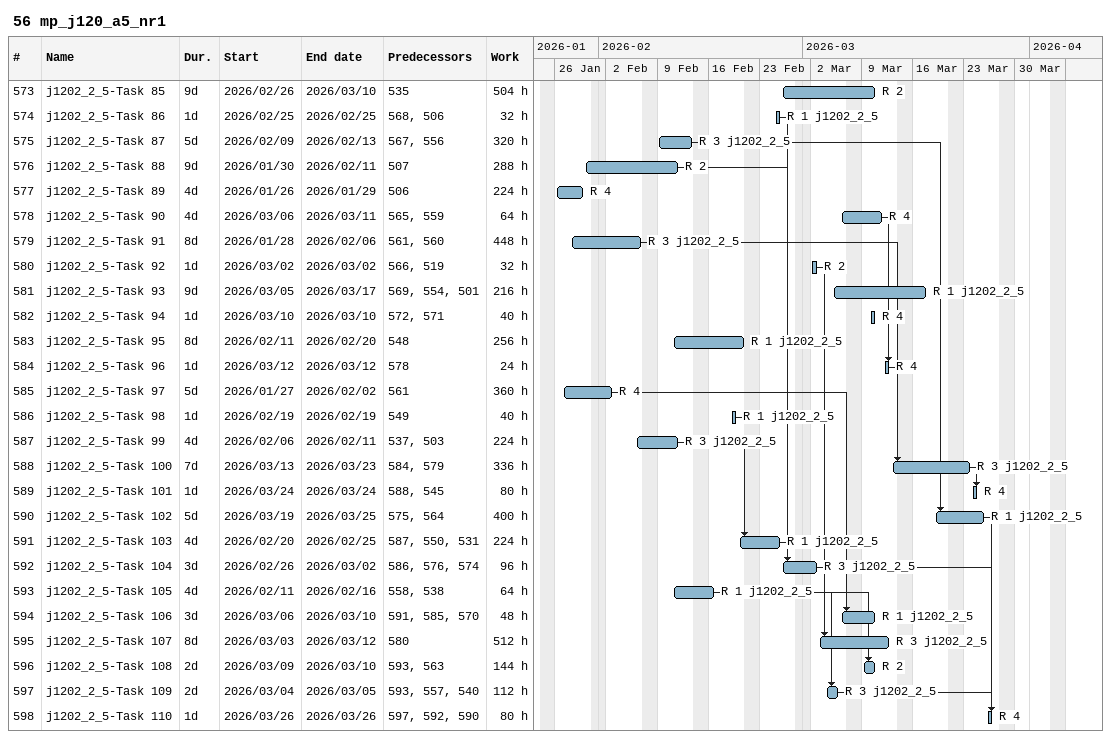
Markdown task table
56 mp_j120_a5_nr1

| ID | Task | Duration | Start | Finish | Predecessors | Resources | Work (h) |
|---|---|---|---|---|---|---|---|
| 573 | j1202_2_5-Task 85 | 9d | 2026-02-26 | 2026-03-10 | 535 | R 2 | 504 |
| 574 | j1202_2_5-Task 86 | 1d | 2026-02-25 | 2026-02-25 | 568, 506 | R 1 j1202_2_5 | 32 |
| 575 | j1202_2_5-Task 87 | 5d | 2026-02-09 | 2026-02-13 | 567, 556 | R 3 j1202_2_5 | 320 |
| 576 | j1202_2_5-Task 88 | 9d | 2026-01-30 | 2026-02-11 | 507 | R 2 | 288 |
| 577 | j1202_2_5-Task 89 | 4d | 2026-01-26 | 2026-01-29 | 506 | R 4 | 224 |
| 578 | j1202_2_5-Task 90 | 4d | 2026-03-06 | 2026-03-11 | 565, 559 | R 4 | 64 |
| 579 | j1202_2_5-Task 91 | 8d | 2026-01-28 | 2026-02-06 | 561, 560 | R 3 j1202_2_5 | 448 |
| 580 | j1202_2_5-Task 92 | 1d | 2026-03-02 | 2026-03-02 | 566, 519 | R 2 | 32 |
| 581 | j1202_2_5-Task 93 | 9d | 2026-03-05 | 2026-03-17 | 569, 554, 501 | R 1 j1202_2_5 | 216 |
| 582 | j1202_2_5-Task 94 | 1d | 2026-03-10 | 2026-03-10 | 572, 571 | R 4 | 40 |
| 583 | j1202_2_5-Task 95 | 8d | 2026-02-11 | 2026-02-20 | 548 | R 1 j1202_2_5 | 256 |
| 584 | j1202_2_5-Task 96 | 1d | 2026-03-12 | 2026-03-12 | 578 | R 4 | 24 |
| 585 | j1202_2_5-Task 97 | 5d | 2026-01-27 | 2026-02-02 | 561 | R 4 | 360 |
| 586 | j1202_2_5-Task 98 | 1d | 2026-02-19 | 2026-02-19 | 549 | R 1 j1202_2_5 | 40 |
| 587 | j1202_2_5-Task 99 | 4d | 2026-02-06 | 2026-02-11 | 537, 503 | R 3 j1202_2_5 | 224 |
| 588 | j1202_2_5-Task 100 | 7d | 2026-03-13 | 2026-03-23 | 584, 579 | R 3 j1202_2_5 | 336 |
| 589 | j1202_2_5-Task 101 | 1d | 2026-03-24 | 2026-03-24 | 588, 545 | R 4 | 80 |
| 590 | j1202_2_5-Task 102 | 5d | 2026-03-19 | 2026-03-25 | 575, 564 | R 1 j1202_2_5 | 400 |
| 591 | j1202_2_5-Task 103 | 4d | 2026-02-20 | 2026-02-25 | 587, 550, 531 | R 1 j1202_2_5 | 224 |
| 592 | j1202_2_5-Task 104 | 3d | 2026-02-26 | 2026-03-02 | 586, 576, 574 | R 3 j1202_2_5 | 96 |
| 593 | j1202_2_5-Task 105 | 4d | 2026-02-11 | 2026-02-16 | 558, 538 | R 1 j1202_2_5 | 64 |
| 594 | j1202_2_5-Task 106 | 3d | 2026-03-06 | 2026-03-10 | 591, 585, 570 | R 1 j1202_2_5 | 48 |
| 595 | j1202_2_5-Task 107 | 8d | 2026-03-03 | 2026-03-12 | 580 | R 3 j1202_2_5 | 512 |
| 596 | j1202_2_5-Task 108 | 2d | 2026-03-09 | 2026-03-10 | 593, 563 | R 2 | 144 |
| 597 | j1202_2_5-Task 109 | 2d | 2026-03-04 | 2026-03-05 | 593, 557, 540 | R 3 j1202_2_5 | 112 |
| 598 | j1202_2_5-Task 110 | 1d | 2026-03-26 | 2026-03-26 | 597, 592, 590 | R 4 | 80 |
